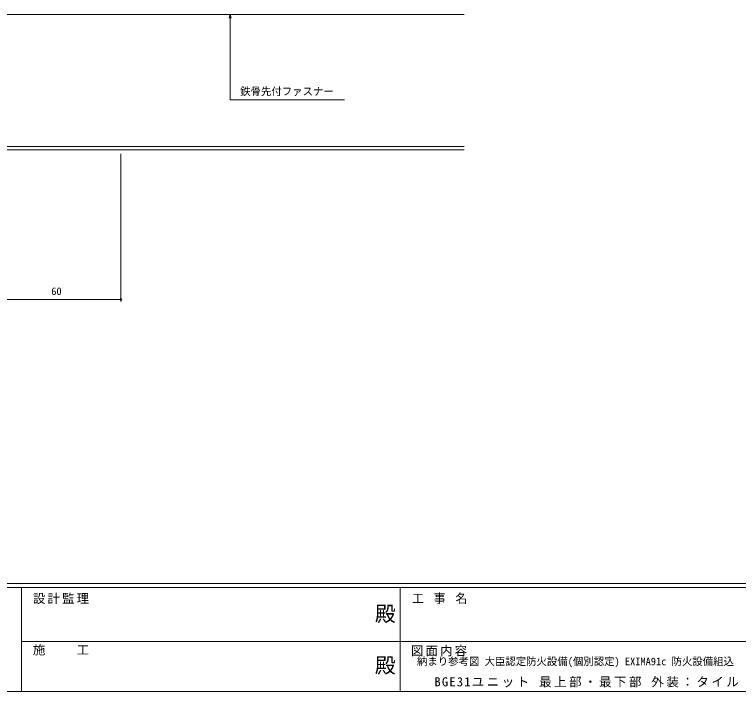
# Model space of a CAD drawing. Units: millimetres, scale not verified. Extents: x -594 to 539, y -420 to 386.
# Drawn here: x -225.4 to 122.7, y -420 to -94.5 of the extents above; entities that cross this region are included whole.
import ezdxf
from ezdxf.enums import TextEntityAlignment as Align

# ---------------------------------------------------------------- set-up
doc = ezdxf.new("R2010")
doc.units = ezdxf.units.MM
doc.header["$LTSCALE"] = 2
for name, color, linetype, lineweight in [('0-1_YKK_ZWAK', 7, 'Continuous', 9), ('0-2_USER1', 7, 'Continuous', 9), ('0-5_YKK_13', 4, 'Continuous', 9), ('0-6_YKK_D', 6, 'Continuous', 9), ('0-7_YSS_K', 3, 'Continuous', 9)]:
    doc.layers.add(name, color=color, linetype=linetype, lineweight=lineweight)
doc.styles.add('ＭＳ ゴシック', font='')
doc.styles.get('ＭＳ ゴシック').set_extended_font_data('MS Gothic')

msp = doc.modelspace()

# ---------------------------------------------------------------- linework, layer by layer
at = {"layer": '0-1_YKK_ZWAK'}
for p, q in [((510, -368), (-590, -368)), ((456, -370), (-590, -370)), ((-222, -370), (-222, -420)), ((-40, -370), (-40, -420)), ((-222, -395.999), (-38, -395.999)), ((-38, -395.999), (146, -395.999)), ((-590, -420), (456, -420))]:
    msp.add_line(p, q, dxfattribs=at)
at = {"layer": '0-5_YKK_13'}
for p, q in [((-377.484, -157.9), (-9.23, -157.9)), ((-9.23, -159.5), (-377.484, -159.5))]:
    msp.add_line(p, q, dxfattribs=at)
at = {"layer": '0-6_YKK_D'}
for p, q in [((-121.73, -94.5), (-122.186, -96.2)), ((-121.73, -94.5), (-121.73, -96.2)), ((-121.274, -96.2), (-121.73, -94.5)), ((-121.73, -96.2), (-121.73, -135.597)), ((-121.73, -135.597), (-66.73, -135.597)), ((-174.23, -161.5), (-174.23, -232.5)), ((-234.23, -231.5), (-174.23, -231.5))]:
    msp.add_line(p, q, dxfattribs=at)
msp.add_circle((-174.23, -231.5), 0.425, dxfattribs=at)
at = {"layer": '0-7_YSS_K'}
msp.add_line((-234.23, -94.5), (-9.23, -94.5), dxfattribs=at)

# ---------------------------------------------------------------- texts
at = {"layer": '0-1_YKK_ZWAK', "color": 3, "style": 'ＭＳ ゴシック'}
for p in [(-52.117, -388.509), (-52.117, -413.254)]:
    msp.add_text('殿', height=7.331, dxfattribs=at).set_placement(p, align=Align.BOTTOM_LEFT)
at = {"layer": '0-1_YKK_ZWAK', "char_height": 4.399, "attachment_point": 7, "style": 'ＭＳ ゴシック'}
for s, insert in [('\\T1.17;設計監理', (-216.615, -377.904)), ('\\T1.22;\\W0.95;工\\~事\\~名', (-34.268, -377.904)), ('\\T1.17;施\u3000\u3000工', (-216.615, -402.649)), ('\\T1.17;図面内容', (-34.832, -403.069))]:
    msp.add_mtext(s, dxfattribs=dict(at, insert=insert))
at = {"layer": '0-2_USER1', "color": 4, "style": 'ＭＳ ゴシック'}
msp.add_text('納まり参考図 大臣認定防火設備(個別認定) EXIMA91c 防火設備組込', height=3.666, dxfattribs=at).set_placement((-31.89, -408.463), align=Align.BOTTOM_LEFT)
at = {"layer": '0-2_USER1', "insert": (-23.49, -418.035), "char_height": 4.399, "attachment_point": 7, "style": 'ＭＳ ゴシック'}
msp.add_mtext('\\T1.2;BGE31ユニット\\~最上部・最下部\\~外装：タイル', dxfattribs=at)
at = {"layer": '0-6_YKK_D', "color": 4, "style": 'ＭＳ ゴシック'}
for s, p in [('鉄骨先付ファスナー', (-116.93, -134.437)), ('60', (-207.75, -230.5))]:
    msp.add_text(s, height=3.666, dxfattribs=at).set_placement(p, align=Align.BOTTOM_LEFT)

doc.saveas('drawing.dxf')
